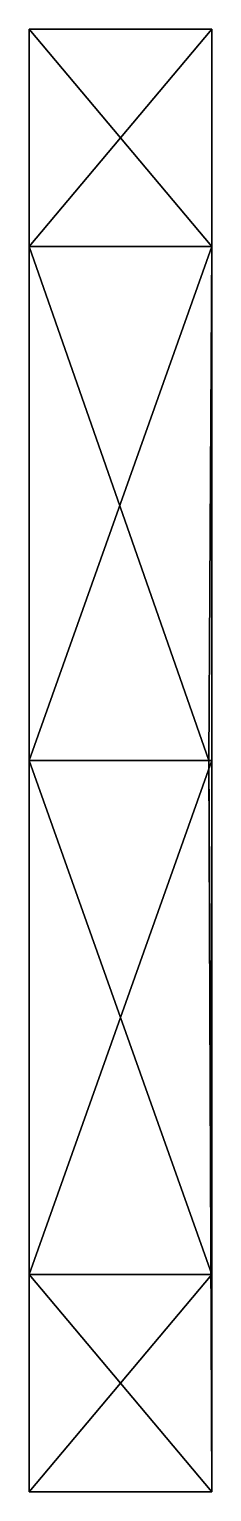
# Model space of a CAD drawing. Extents: x -8 to 8, y -64 to 64.
import ezdxf

# ---------------------------------------------------------------- set-up
doc = ezdxf.new("R2010")
doc.units = 0

msp = doc.modelspace()

# ---------------------------------------------------------------- meshes
at = {"layer": 'OBJECT000', "color": 50}
mesh = msp.add_polyface(dxfattribs=at)
corners = [(-8, -64), (-8, -45, -46), (-8, 0, -64), (-7.999996, 45, -46), (-7.999994, 64), (-7.999996, 45, 46), (-8, 0, 64), (-8, -45, 46), (8, -45, -46), (8, -64), (8, -45, 46), (8, 0, 64), (7.997807, 45, 46.000122), (7.996953, 64, 0.003282), (7.997807, 45, -45.999878), (7.729981, 0, -63.999508)]
mesh.append_faces([[corners[k] for k in face] for face in [(1, 7, 0), (9, 15, 8), (2, 8, 15), (1, 9, 8), (0, 10, 9), (11, 7, 6), (12, 6, 5), (13, 5, 4), (14, 4, 3), (3, 15, 14)]], dxfattribs={"vtx0": -1})
mesh.append_faces([[corners[k] for k in face] for face in [(1, 3, 4), (1, 4, 5), (1, 5, 6), (1, 6, 7), (9, 11, 12), (9, 12, 13), (9, 13, 14), (9, 14, 15)]], dxfattribs={"vtx0": -1, "vtx2": -1})
mesh.append_faces([[corners[k] for k in face] for face in [(1, 2, 3), (9, 10, 11), (2, 1, 8), (1, 0, 9), (0, 7, 10), (11, 10, 7), (12, 11, 6), (13, 12, 5), (14, 13, 4), (3, 2, 15)]], dxfattribs={"vtx2": -1})

doc.saveas('drawing.dxf')
